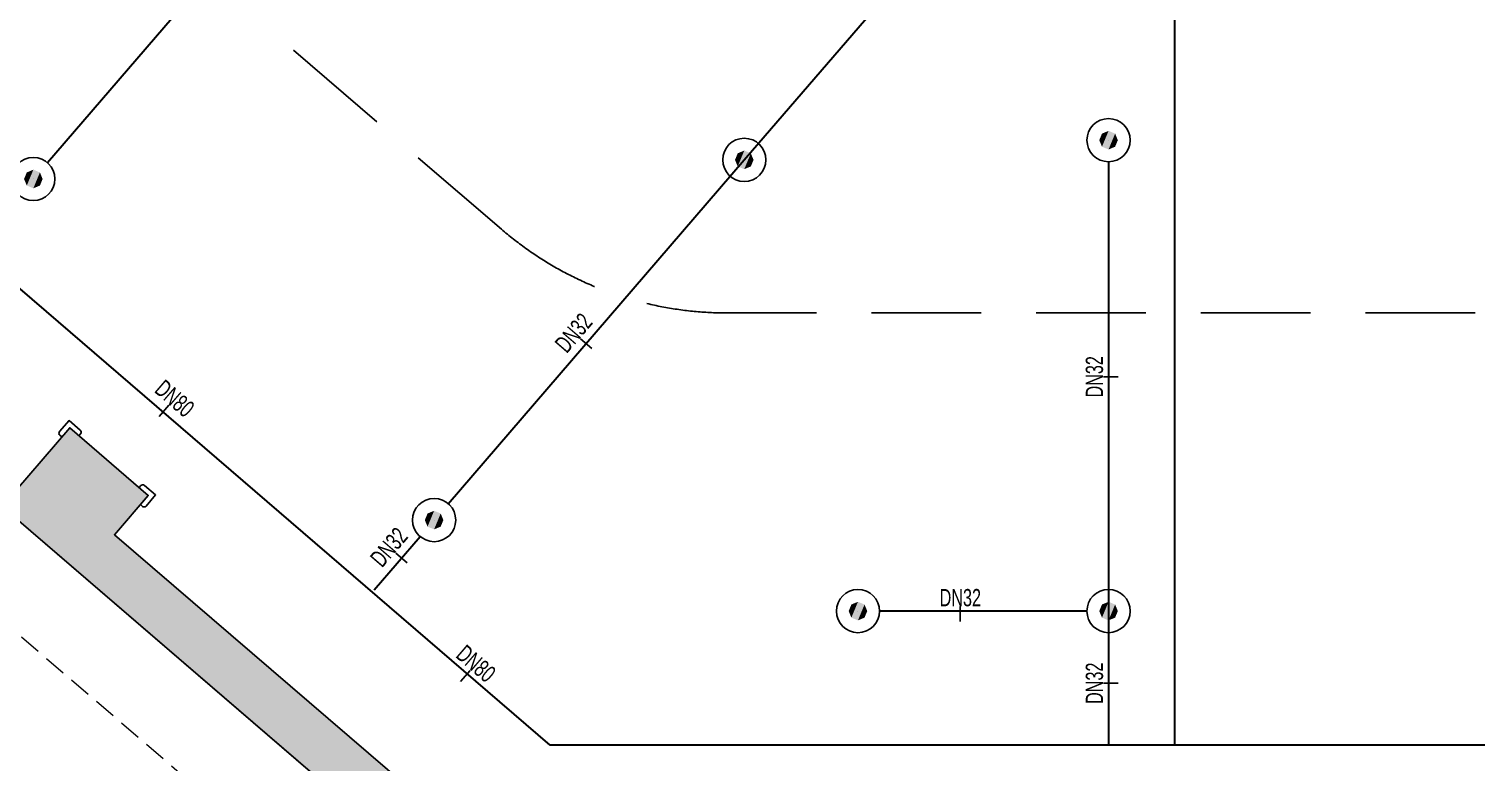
# Model space of a CAD drawing. Header units: millimetres. Extents: x -379292 to 1221486, y 92049 to 447512.
# Drawn here: x 344402 to 352773, y 105220 to 109462 of the extents above; entities that cross this region are included whole.
import ezdxf
from ezdxf.enums import TextEntityAlignment as Align
from ezdxf.lldxf.tags import DXFTag

# ---------------------------------------------------------------- set-up
doc = ezdxf.new("R2010")
doc.units = ezdxf.units.MM
doc.linetypes.add('HIDDEN', pattern=[9.525, 6.35, -3.175])
for name, color, linetype in [('-M-YNGN-BORUID', 7, 'Continuous'), ('-M-YNGN-BORUUZUN', 7, 'Continuous'), ('-M-YNGN-BORUYUK', 7, 'Continuous'), ('-M-YNGN-SPR-YUK', 7, 'Continuous'), ('-M-YNGN-ZON5-CAP-', 7, 'Continuous'), ('-M-YNGN-ZON5-SPR-', 7, 'Continuous'), ('05_HATCH CONCRETE', 141, 'Continuous'), ('05_HATCH SOLID-2', 253, 'Continuous'), ('05_SYMBOL', 2, 'Continuous')]:
    doc.layers.add(name, color=color, linetype=linetype)
doc.layers.add('-M-YNGN-SPR-CAPCIZGI', color=188, linetype='Continuous', plot=False)
doc.layers.add('-M-YNGN-ZON5', color=11, linetype='SP', lineweight=30)
doc.layers.add('06_FORMWORK HIDDEN', color=252, linetype='HIDDEN2', lineweight=0)
doc.styles.add('CIZGI', font='tahoma.ttf', dxfattribs={"width": 0.8, "oblique": 20})
doc.styles.add('HCAD', font='HCAD.SHX', dxfattribs={"width": 0.8, "height": 0.2})
doc.styles.add('PIPESIZE', font='hcad.shx', dxfattribs={"width": 0.8})
doc.styles.add('SPR-NOT', font='romans.shx')
tags = doc.linetypes.add('HIDDEN2', pattern=[0.1875, 0.125, -0.0625]).pattern_tags.tags
tags[6:7] = [DXFTag(74, 4), DXFTag(75, 0), DXFTag(340, '0'), DXFTag(46, 0.0), DXFTag(50, 0.0), DXFTag(44, 0.0), DXFTag(45, 0.0)]
tags[4:5] = [DXFTag(74, 4), DXFTag(75, 0), DXFTag(340, '0'), DXFTag(46, 0.0), DXFTag(50, 0.0), DXFTag(44, 0.0), DXFTag(45, 0.0)]
doc.linetypes.add('SP', pattern='A,2,-0.1,["SP",CIZGI,S=0.14,R=0.2,X=0,Y=-0.07],-0.255', length=2.355)

# ---------------------------------------------------------------- blocks, each defined once
blk = doc.blocks.new('bariyer')
at = {"color": 8, "ltscale": 25}
blk.add_lwpolyline([(0, -70), (15, -70, 0.414214), (30, -55), (30, 30), (-55, 30, 0.414214), (-70, 15), (-70, 0), (0, 0)], format="xyb", close=True, dxfattribs=at)
blk = doc.blocks.new('OtoParkBodrumKatMimari')
at = {"layer": '05_HATCH CONCRETE'}
h = blk.add_hatch(dxfattribs=at)
h.set_pattern_fill('ANSI33', color=8, scale=15, angle=180, style=0)
h.set_pattern_definition([(225, (905000, -3e-07), (67.351921, -67.351921), []), (225, (904932.65, -3e-07), (67.351921, -67.351921), [47.625, -23.8125])])
h.paths.add_polyline_path([(63965.4, 5943.8), (63510.7, 6335.3), (63119.3, 5880.5), (70300, -300), (70900, -300), (70900, 300), (70300, 300), (70300, 95.8), (66331.5, 3511.5), (66527.2, 3738.9), (65996.7, 4195.6), (65801, 3968.2), (63769.7, 5716.5)])
at = {"color": 5}
blk.add_lwpolyline([(63965.4, 5943.8), (63510.7, 6335.3), (63119.3, 5880.5), (70300, -300), (70900, -300), (70900, 300), (70300, 300), (70300, 95.8), (66331.5, 3511.5), (66527.2, 3738.9), (65996.7, 4195.6), (65801, 3968.2), (63769.7, 5716.5)], close=True, dxfattribs=at)
at = {"layer": '05_HATCH SOLID-2', "color": 251, "ltscale": 25}
blk.add_lwpolyline([(150500, -8770), (150500, 187430), (4700, 187430), (4700, 177600), (135600, 177600), (135600, 144600), (143200, 144600), (143200, 59700), (90240.2, -300), (70300, -300), (63119.3, 5880.5)], dxfattribs=at)
at = {"layer": '05_SYMBOL', "color": 252, "linetype": 'HIDDEN', "ltscale": 100}
for points in [[(66008.2, 7484.2), (16095.3, 50444.7)], [(91643.3, 7000), (67312.9, 7000)]]:
    blk.add_lwpolyline(points, dxfattribs=at)
blk.add_lwpolyline([(66008.2, 7484.2, 0.179563), (67312.9, 7000)], format="xyb", dxfattribs=at)
at = {"layer": '06_FORMWORK HIDDEN', "linetype": 'HIDDEN', "ltscale": 20}
blk.add_line((70114.5, -800), (4200, 55933.2), dxfattribs=at)
at = {"layer": '05_SYMBOL', "color": 8, "rotation": 49.28113061911701}
blk.add_blockref('bariyer', (63510.7, 6335.3), dxfattribs=at)
at = {"layer": '05_SYMBOL', "color": 8, "xscale": -1, "rotation": 229.2811306152887}
blk.add_blockref('bariyer', (63965.4, 5943.8), dxfattribs=at)
blk = doc.blocks.new('SP-C-UP-12')
at = {"ltscale": 10}
blk.add_line((0, 0), (0, 0), dxfattribs=at)
at = {"color": 1, "linetype": 'Continuous'}
blk.add_circle((0, 0), 12.5, dxfattribs=at)
at = {"ltscale": 10}
for points in [[(-5.37, 0), (-3.8, 3.8), (-3.8, -3.8), (0, 5.37)], [(-3.8, -3.8), (0, 5.37), (0, -5.37), (3.8, 3.8)], [(0, -5.37), (3.8, 3.8), (3.8, -3.8), (5.37, 0)]]:
    blk.add_solid(points, dxfattribs=at)
at = {"layer": '-M-YNGN-SPR-YUK', "style": 'SPR-NOT', "width": 0.5, "flags": 9}
for tag, p in [('YUK', (0, 17.77)), ('CAP', (0, 14.42)), ('TIP', (0.2, 10.78))]:
    blk.add_attdef(tag, text='', height=2.5, dxfattribs=at).set_placement(p, align=Align.MIDDLE_CENTER)
blk = doc.blocks.new('SPRKL100')
at = {"layer": '-M-YNGN-SPR-CAPCIZGI'}
blk.add_line((0, 0.431), (0, -0.431), dxfattribs=at)
at = {"layer": '-M-YNGN-BORUID', "color": 0, "style": 'HCAD', "width": 0.8, "flags": 1}
blk.add_attdef('DIC', text='', height=0.4, dxfattribs=at).set_placement((0, -1.693), align=Align.CENTER)
at = {"layer": '-M-YNGN-BORUUZUN', "color": 0, "style": 'HCAD', "width": 0.7}
blk.add_attdef('BOY', text='', height=0.8, dxfattribs=at).set_placement((0, -1.08), align=Align.CENTER)
at = {"layer": '-M-YNGN-BORUYUK', "color": 6, "style": 'PIPESIZE', "width": 0.8}
blk.add_attdef('YUK', text='', height=0.5, dxfattribs=at).set_placement((0, 1.866), align=Align.CENTER)
at = {"color": 0, "style": 'PIPESIZE', "width": 0.7}
blk.add_attdef('CAP', text='', height=1, dxfattribs=at).set_placement((0, 0.45), align=Align.CENTER)
blk = doc.blocks.new('A$C69E8C7F8')
at = {"layer": '-M-YNGN-ZON5', "ltscale": 500}
for p, q in [((-2056.31, 6569.36), (-2056.31, 359.36)), ((-2417.34, 359.36), (-8279.34, 5404.83)), ((-2305.07, 697.95), (-2125.68, 906.38)), ((-2708.12, 696.37), (-2536.88, 895.32)), ((-2476.32, 498.99), (-2305.07, 697.95)), ((-2094.37, 696.86), (-2094.37, 359.36)), ((-2519.2, 449.17), (-2492.62, 480.05)), ((-2106.87, 436.86), (-2226.82, 436.86)), ((-1776.31, 359.36), (-2417.34, 359.36))]:
    blk.add_line(p, q, dxfattribs=at)
at = {"layer": '-M-YNGN-ZON5-CAP-'}
ref = blk.add_blockref('SPRKL100', (-2396.57, 591.65), dxfattribs=dict(at, xscale=10, yscale=10, zscale=10, rotation=49.28113061156347))
ref.add_attrib('CAP', 'DN32', dxfattribs={"layer": '0', "color": 0, "height": 10, "rotation": 49.28113, "style": 'PIPESIZE', "width": 0.7}).set_placement((-2399.98, 594.58), align=Align.CENTER)
ref = blk.add_blockref('SPRKL100', (-2093.07, 572.43), dxfattribs=dict(at, xscale=10.00000000000001, yscale=10.00000000000001, zscale=10.00000000000001, rotation=90))
ref.add_attrib('CAP', 'DN32', dxfattribs={"layer": '0', "color": 0, "height": 10, "rotation": 90, "style": 'PIPESIZE', "width": 0.7}).set_placement((-2097.57, 572.43), align=Align.CENTER)
ref = blk.add_blockref('SPRKL100', (-2640.68, 552.7), dxfattribs=dict(at, xscale=10, yscale=10, zscale=10, rotation=319.2811306058457))
ref.add_attrib('CAP', 'DN80', dxfattribs={"layer": '0', "color": 0, "height": 10, "rotation": 319.28113, "style": 'PIPESIZE', "width": 0.7}).set_placement((-2637.75, 556.12), align=Align.CENTER)
ref = blk.add_blockref('SPRKL100', (-2503.39, 467.65), dxfattribs=dict(at, xscale=10, yscale=10, zscale=10, rotation=49.28113061156347))
ref.add_attrib('CAP', 'DN32', dxfattribs={"layer": '0', "color": 0, "height": 10, "rotation": 49.28113, "style": 'PIPESIZE', "width": 0.7}).set_placement((-2506.8, 470.58), align=Align.CENTER)
ref = blk.add_blockref('SPRKL100', (-2180.12, 435.14), dxfattribs=dict(at, xscale=10, yscale=10, zscale=10))
ref.add_attrib('CAP', 'DN32', dxfattribs={"layer": '0', "color": 0, "height": 10, "style": 'PIPESIZE', "width": 0.7}).set_placement((-2180.12, 439.64), align=Align.CENTER)
ref = blk.add_blockref('SPRKL100', (-2466.38, 399.28), dxfattribs=dict(at, xscale=10, yscale=10, zscale=10, rotation=319.2811306058457))
ref.add_attrib('CAP', 'DN80', dxfattribs={"layer": '0', "color": 0, "height": 10, "rotation": 319.28113, "style": 'PIPESIZE', "width": 0.7}).set_placement((-2463.45, 402.69), align=Align.CENTER)
ref = blk.add_blockref('SPRKL100', (-2093.07, 395.08), dxfattribs=dict(at, xscale=10.00000000000001, yscale=10.00000000000001, zscale=10.00000000000001, rotation=90))
ref.add_attrib('CAP', 'DN32', dxfattribs={"layer": '0', "color": 0, "height": 10, "rotation": 90, "style": 'PIPESIZE', "width": 0.7}).set_placement((-2097.57, 395.08), align=Align.CENTER)
at = {"layer": '-M-YNGN-ZON5-SPR-', "ltscale": 25}
for p in [(-2094.37, 709.36), (-2305.07, 697.95), (-2716.27, 686.89), (-2484.47, 489.52), (-2239.32, 436.86), (-2094.37, 436.86)]:
    blk.add_blockref('SP-C-UP-12', p, dxfattribs=at)

msp = doc.modelspace()

# ---------------------------------------------------------------- block references
at = {"color": 8}
msp.add_blockref('OtoParkBodrumKatMimari', (281127.6, 100818.8), dxfattribs=at)

# ---------------------------------------------------------------- next in the draw order: block references
at = {"layer": '-M-YNGN-ZON5', "ltscale": 25, "xscale": 10, "yscale": 10, "zscale": 10}
msp.add_blockref('A$C69E8C7F8', (371590.7, 101725.1), dxfattribs=at)

doc.saveas('drawing.dxf')
